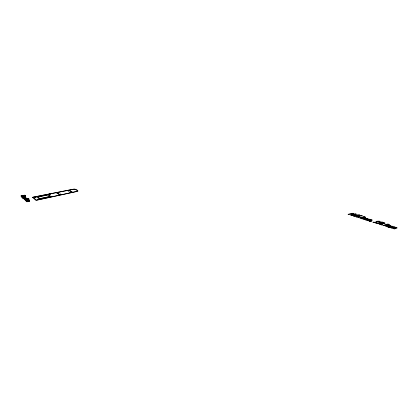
<?xml version="1.0" encoding="UTF-8"?>
<svg xmlns="http://www.w3.org/2000/svg" width="418" height="418" viewBox="0 0 418 418"><rect width="100%" height="100%" fill="white"/><g stroke="black" fill="none" stroke-linecap="round" stroke-linejoin="round"><path stroke-width="0.63" d="M22.269 197.207L24.688 196.763L22.196 197.223M26.214 201.016L28.779 200.248L28.084 200.201L28.497 199.987L27.854 199.747L25.336 200.259L26.961 201.826L29.621 201.042L28.92 200.99L29.333 200.771L28.685 200.53L26.135 201.032M26.757 201.539L29.25 201.068L26.679 201.554M25.932 200.744L28.408 200.274L25.853 200.76M23.324 198.226L25.754 197.771L23.246 198.242M38.393 199.433C39.752 198.759 36.528 199.794 38.278 199.334M52.652 196.481C53.948 195.817 50.808 196.847 52.532 196.387M35.739 197.139C37.082 196.486 33.905 197.495 35.629 197.045M49.81 194.26C51.095 193.618 47.997 194.616 49.69 194.166M26.391 201.277L28.962 200.797L26.438 201.324M22.462 197.484L24.955 197.019L22.509 197.531M22.974 197.975L25.482 197.51L23.021 198.022M21.694 196.434C20.586 196.517 22.692 196.246 21.59 196.329M365.546 219.863L366.743 220.244L369.063 219.455L370.113 219.523L366.994 220.323L368.211 220.704L370.505 219.91L371.56 219.978L368.462 220.782L369.664 221.164L372.266 220.249L372.192 219.946L370.672 219.842L370.75 219.497L368.713 219.084L366.016 219.899L364.266 219.46L367.344 218.661L366.304 218.598L364.021 219.382L362.824 219.006L365.917 218.426L365.484 218.154L362.49 218.781C358.43 219.032 367.14 217.182 365.123 218.081L367.971 218.63L368.039 218.933L365.546 219.811M389.874 227.528L391.196 227.946L393.578 227.099L394.712 227.183L391.473 228.029L392.815 228.453L395.177 227.601L396.311 227.679L395.909 228.061L393.098 228.541L394.425 228.959L397.1 227.982L396.985 227.648L395.344 227.528L395.391 227.157L393.829 227.026C396.536 226.013 381.211 229.142 391.75 226.441L390.532 226.154L388.186 226.995L386.869 226.582L390.083 225.741L388.965 225.663L386.598 226.493L385.297 226.086L388.562 225.265L390.757 225.715L390.705 226.081L392.319 226.201L392.424 226.525L389.869 227.465M356.021 214.016L356.021 214.507L353.064 215.286L350.838 215.27L350.702 214.857L354.15 213.953L356.021 214.016M356.361 216.566L356.335 216.879L357.15 216.926L358.952 216.498L358.989 216.153L356.361 216.566M353.795 215.756L353.764 216.069L354.574 216.116L356.366 215.693L356.413 215.348L353.795 215.756M378.854 222.193L379.46 222.548L378.781 223.144L375.646 223.055L377.673 223.411L379.539 223.186L380.474 222.721L379.915 222.167C384.492 222.851 383.802 221.577 378.854 222.193M386.013 224.894L385.427 225.553L383.698 225.328L386.013 224.894M376.054 221.321L376.655 221.671L375.97 222.266L372.861 222.177L374.868 222.528L376.722 222.303L377.658 221.843L377.109 221.294C381.66 221.968 380.95 220.704 376.054 221.321M381.691 223.546L381.101 224.194L379.398 223.975L381.691 223.546M386.974 224.508L386.911 224.821L387.716 224.827L389.08 224.487L388.176 224.189L386.974 224.508M23.69 198.696C21.344 199.156 25.503 198.273 23.69 198.696M39.052 199.187L37.505 199.475L39.052 199.187M382.653 223.165L382.585 223.473L383.379 223.478L384.732 223.144L383.844 222.851L382.653 223.165M362.192 217.459L361.58 218.071L359.982 217.867L362.192 217.459M363.137 217.099L363.043 217.391L365.113 217.073L364.292 216.801L363.137 217.099M386.927 224.915L386.107 225.631L384.853 225.777L383.207 225.276L386.023 224.8L386.786 224.2L387.967 224.079L389.529 224.55L386.927 224.915M382.595 223.567L381.77 224.273L380.526 224.414L378.912 223.923L381.702 223.452L382.47 222.862L383.64 222.742L385.177 223.202L382.595 223.567M25.681 200.394L28.126 200.008L25.681 200.394M363.043 217.475L362.207 218.139L361.016 218.274L359.527 217.825L362.213 217.376L362.991 216.817L365.525 217.125L363.043 217.475M53.3 196.256L51.79 196.549L53.3 196.256M23.638 198.409C18.058 196.847 26.444 196.303 24.416 196.685L25.315 196.993C18.705 198.733 26.778 196.857 25.211 197.432L26.115 197.745L23.638 198.409M50.447 194.041L48.937 194.292L50.447 194.041M33.121 197.207L36.282 200.065L36.763 200.081L76.86 191.371C78.908 191.225 74.738 188.784 73.615 189.26L33.121 197.207M32.526 197.28L35.676 200.201L36.617 200.227L77.043 191.454C80.104 191.204 74.916 188.387 73.516 189.166L32.526 197.28M36.392 196.915L34.887 197.202L36.392 196.915M72.042 191.81L69.921 192.139L72.042 191.81M71.431 191.904L70.532 192.04L71.431 191.904M70.234 190.603L68.134 190.927L70.234 190.603M69.628 190.697L68.74 190.833L69.628 190.697M60.746 194.135L58.609 194.464L60.746 194.135M60.129 194.229L59.236 194.391L60.129 194.229M59.042 192.902L56.947 193.278L59.042 192.902M58.431 192.996L57.543 193.153L58.431 192.996M351.423 214.815L351.073 215.228L352.17 215.239L355.389 214.481L355.812 214.058L351.423 214.815M50.803 196.382L40.003 198.702C39.041 199.167 36.397 197.03 37.86 196.857L48.488 194.71L50.803 196.382M25.326 199.527L24.641 199.668L25.326 199.527M25.362 199.72L24.986 199.987L27.358 199.778L29.203 199.13L25.362 199.72M24.589 198.973L24.213 199.24L26.569 199.031L28.403 198.383L24.589 198.973M22.008 196.497L21.637 196.753L25.749 195.917L22.008 196.497M21.271 195.786L20.9 196.042L24.991 195.211L21.271 195.786M353.774 213.326L349.014 214.549C345.32 214.695 353.231 212.846 353.774 213.326M370.735 221.524L369.282 221.676L371.492 221.394L370.39 221.362L370.735 221.524M382.695 224.889L381.613 224.905L382.695 224.889M359.083 217.47L358.069 217.491L359.083 217.47M25.806 199.684L25.164 199.961L29.035 199.156L25.806 199.684M25.028 198.937L24.385 199.208L28.236 198.414L25.028 198.937M22.441 196.46L21.809 196.726L25.592 195.948L22.441 196.46M359.83 216.451L357.395 217.036L356.073 216.926L355.88 216.519C358.32 215.228 367.558 215.897 358.555 216.007L359.83 216.451M21.699 195.749L21.072 196.011L24.834 195.243L21.699 195.749M357.238 215.641L354.814 216.221L353.503 216.116L353.32 215.714C355.744 214.434 364.924 215.087 355.979 215.202L357.238 215.641M38.012 196.946L39.893 198.597L50.186 196.481L48.148 194.866L38.012 196.946"/></g></svg>
